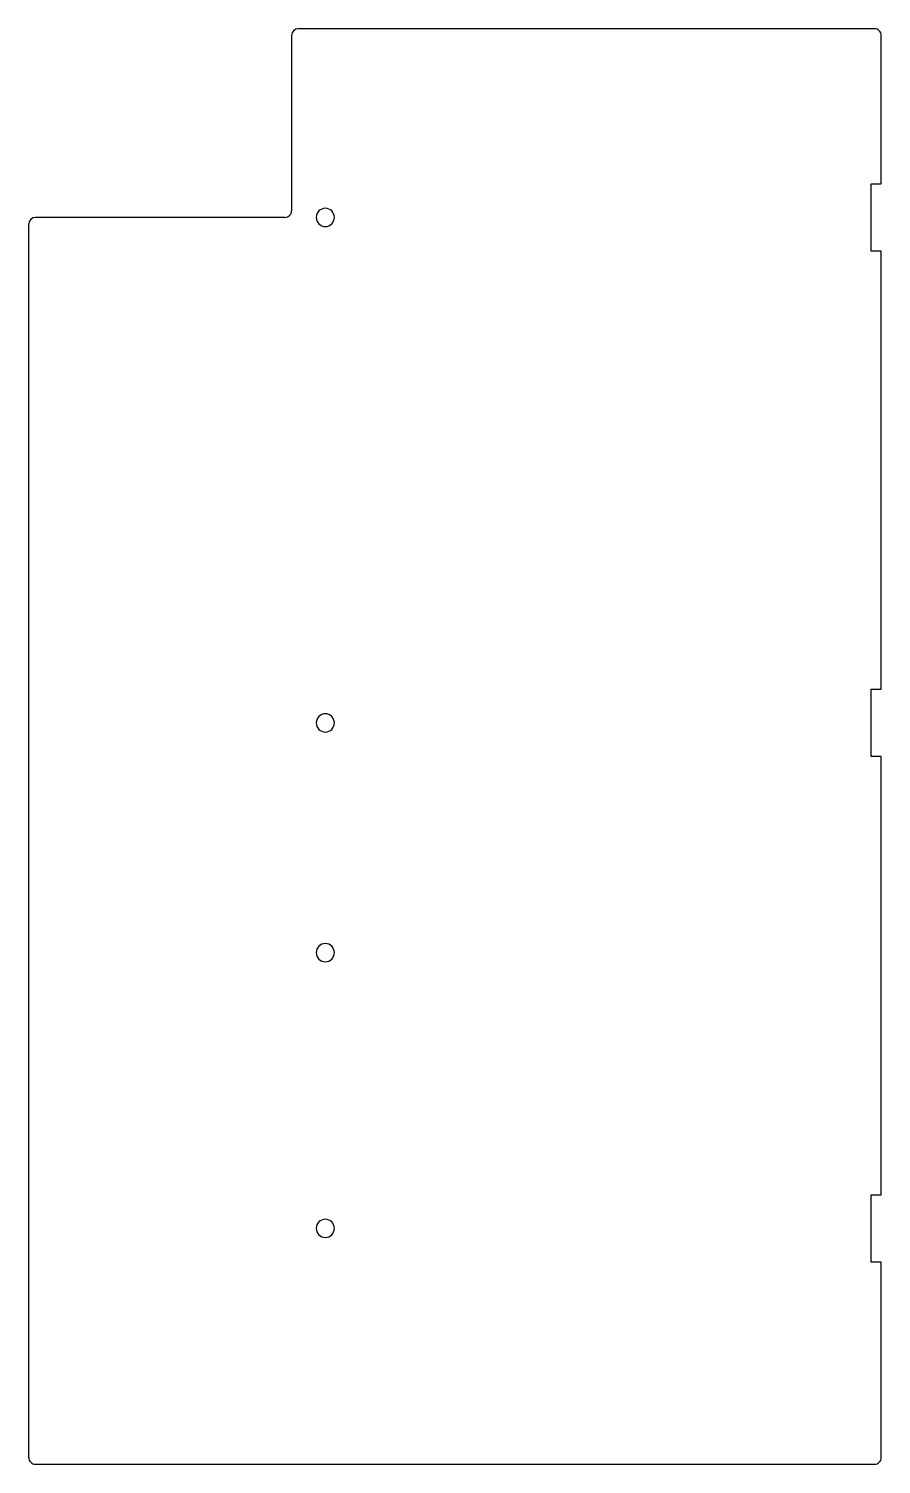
# Model space of a CAD drawing. Extents: x -570 to -317, y -266 to 160.
import ezdxf

# ---------------------------------------------------------------- set-up
doc = ezdxf.new("R2010")
doc.units = 0
doc.layers.add('Shape2DView', color=7, linetype='CONTINUOUS')

msp = doc.modelspace()

# ---------------------------------------------------------------- linework, layer by layer
at = {"layer": 'Shape2DView'}
for p, q in [((-318.882, 159.543), (-489.882, 159.543)), ((-491.882, 157.543), (-491.882, 105.543)), ((-316.882, 113.543), (-316.882, 157.543)), ((-319.882, 93.5434), (-319.882, 113.543)), ((-319.882, 113.543), (-316.882, 113.543)), ((-493.882, 103.543), (-567.882, 103.543)), ((-569.882, -264.457), (-569.882, 101.543)), ((-316.882, 93.5434), (-319.882, 93.5434)), ((-316.882, -36.4566), (-316.882, 93.5434)), ((-319.882, -56.4566), (-319.882, -36.4566)), ((-319.882, -36.4566), (-316.882, -36.4566)), ((-316.882, -56.4566), (-319.882, -56.4566)), ((-316.882, -186.457), (-316.882, -56.4566)), ((-319.882, -206.457), (-319.882, -186.457)), ((-319.882, -186.457), (-316.882, -186.457)), ((-316.882, -206.457), (-319.882, -206.457)), ((-316.882, -264.457), (-316.882, -206.457)), ((-567.882, -266.457), (-318.882, -266.457))]:
    msp.add_line(p, q, dxfattribs=at)
for centre, major_axis, start_param, end_param in [((-489.882, 157.543), (0, -2), -3.14159, -1.5708), ((-318.882, 157.543), (0, -2), -4.71239, -3.14159), ((-567.882, 101.543), (0, -2), -3.14159, -1.5708), ((-493.882, 105.543), (0, 2), 3.14159, 4.71239), ((-481.882, 103.543), (0, 2.7), 0, 6.28318), ((-481.882, -46.4566), (0, 2.7), 0, 6.28318), ((-481.882, -114.623), (0, -2.7), 0, 6.28318), ((-481.882, -196.457), (0, 2.7), 0, 6.28318), ((-567.882, -264.457), (0, -2), -1.5708, 0.00000003), ((-318.882, -264.457), (0, -2), -6.28319, -4.71239)]:
    msp.add_ellipse(centre, major_axis=major_axis, ratio=1, start_param=start_param, end_param=end_param, dxfattribs=at)

doc.saveas('drawing.dxf')
